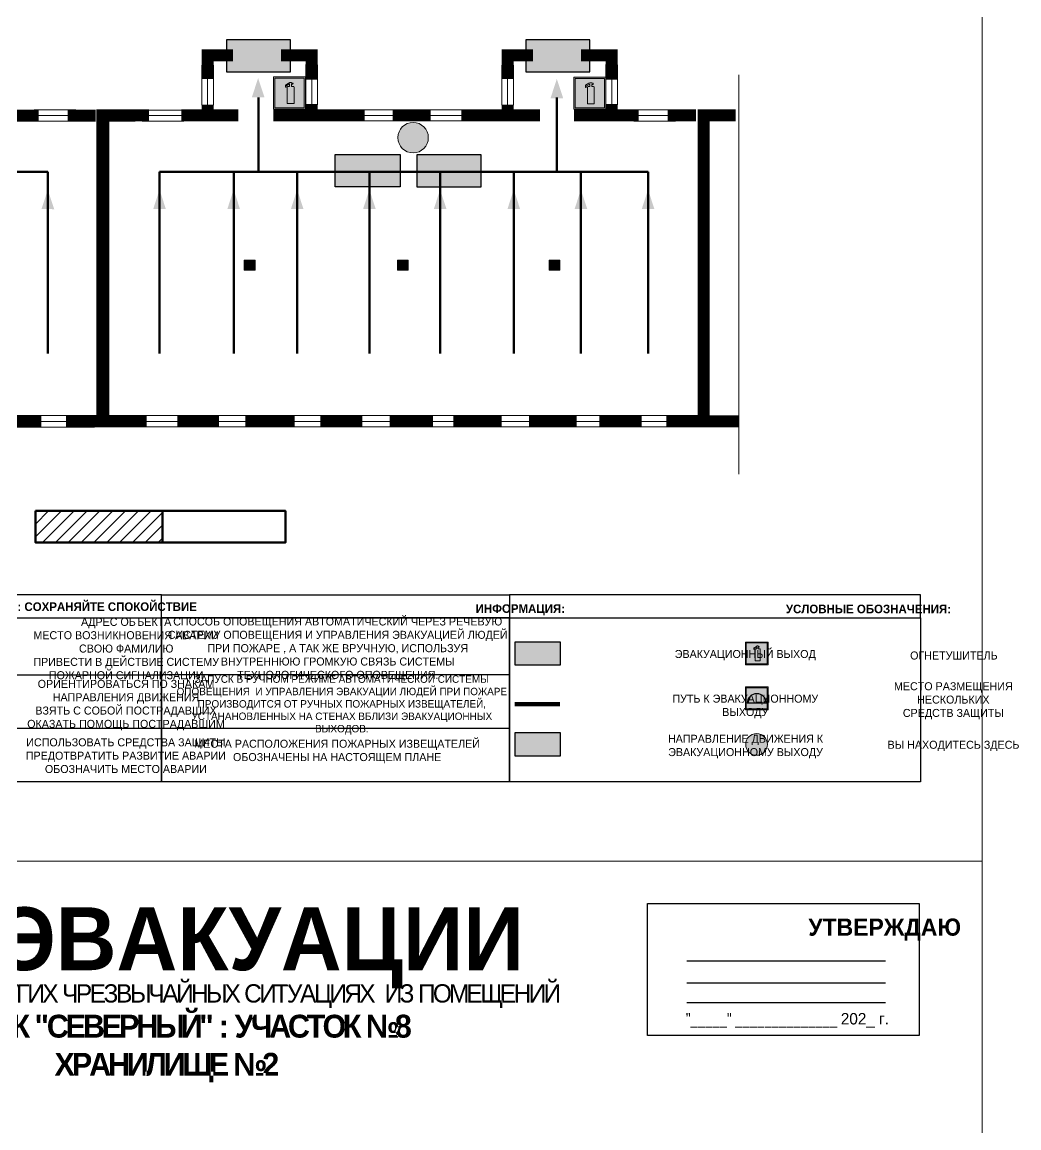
# Model space of a CAD drawing. Header units: millimetres. Extents: x 13114 to 67229, y 22859 to 38520.
# Drawn here: x 17982.2 to 18330.9, y 35460.9 to 35847.8 of the extents above; entities that cross this region are included whole.
import ezdxf

# ---------------------------------------------------------------- set-up
doc = ezdxf.new("R2010")
doc.units = ezdxf.units.MM
doc.layers.add('План_Штампы', color=7, linetype='Continuous')
doc.styles.add('обычный', font='arial.ttf')

# ---------------------------------------------------------------- blocks, each defined once
blk = doc.blocks.new('A$C1E1F2D43')
at = {"true_color": 0xffffff}
blk.add_hatch(color=7, dxfattribs=at).paths.add_polyline_path([(8, 0), (0, 0), (0, -8), (8, -8)])
h = blk.add_hatch(color=242)
h.paths.add_polyline_path([(0.32, -0.32), (0.32, -7.68), (7.68, -7.68), (7.68, -0.32)])
h.paths.add_polyline_path([(7.35, -5.71), (0.65, -5.71, -1)], flags=16)
at = {"color": 242, "lineweight": 5}
for p, q in [((0, 0), (8, 0)), ((0, -8), (0, 0)), ((0, 0), (8, 0)), ((8, -8), (8, 0)), ((0, -8), (8, -8))]:
    blk.add_line(p, q, dxfattribs=at)
at = {"color": 242}
blk.add_line((7.35, -5.71), (0.65, -5.71), dxfattribs=at)
at = {"color": 242, "lineweight": 5}
blk.add_lwpolyline([(0.32, -0.32), (7.68, -0.32), (7.68, -7.68), (0.32, -7.68)], close=True, dxfattribs=at)
at = {"color": 242}
blk.add_arc((4, -5.71), 3.35, 0, 180, dxfattribs=at)
blk = doc.blocks.new('A$C32E8229D')
at = {"true_color": 0xffffff}
blk.add_hatch(color=7, dxfattribs=at).paths.add_polyline_path([(0, 0), (0, -8), (16, -8), (16, 0)])
h = blk.add_hatch(color=126)
h.paths.add_polyline_path([(0.2, -0.2), (15.8, -0.2), (15.8, -7.8), (0.2, -7.8)])
h.paths.add_polyline_path([(13.49, -2.05), (12.08, -2.05), (11.37, -2.63, 0.162397), (11.29, -2.84), (11.29, -3.63), (10.35, -3.63), (10.35, -4.05), (11.68, -4.05), (11.68, -3.48), (12.26, -4.28), (11.29, -5.1), (11.29, -6.78), (11.85, -6.78), (11.85, -5.44), (12.8, -4.64), (12.8, -5.94), (14.46, -5.94), (14.46, -5.39), (13.45, -5.39), (13.45, -3.97), (12.46, -2.59), (13.15, -2.59), (13.69, -3.34), (14.18, -3)], flags=16)
h.paths.add_polyline_path([(10.74, -1.82, 1), (11.8, -1.82, 1)], flags=16)
h.paths.add_polyline_path([(9.39, -3.59), (5.99, -3.59), (6.56, -3.03), (5.91, -3.03), (5.1, -3.83), (5.91, -4.64), (6.56, -4.64), (5.99, -4.09), (9.39, -4.09)], flags=16)
h.paths.add_polyline_path([(4.29, -1.08), (1.72, -1.08), (1.72, -6.6), (4.29, -6.6)], flags=16)
at = {"color": 126}
blk.add_lwpolyline([(16, -8), (0, -8), (0, 0), (16, 0)], close=True, dxfattribs=at)
blk = doc.blocks.new('A$C7B8C2D5B')
at = {"lineweight": 0}
h = blk.add_hatch(color=5, dxfattribs=at)
h.dxf.hatch_style = 1
h.paths.add_polyline_path([(1.4, -3.02, 1), (-2.11, -3.02, 1)])
at = {"color": 5, "lineweight": 0}
blk.add_circle((-0.36, -3.02), 1.75, dxfattribs=at)
blk = doc.blocks.new('A$C7B4425F7')
at = {"true_color": 0xffffff}
blk.add_hatch(color=7, dxfattribs=at).paths.add_polyline_path([(0, 0), (-16, 0), (-16, -8), (0, -8)])
h = blk.add_hatch(color=126)
h.paths.add_polyline_path([(-0.2, -0.2), (-15.8, -0.2), (-15.8, -7.8), (-0.2, -7.8)])
h.paths.add_polyline_path([(-11.76, -2.03), (-11.76, -3.66), (-11.17, -3.66, -0.568275), (-11.17, -6.18), (-12.58, -6.18), (-12.58, -2.03)], flags=16)
h.paths.add_polyline_path([(-13.33, -4.12, -0.495768), (-13.59, -6.18), (-15.03, -6.18), (-15.03, -2.03), (-13.59, -2.03, -0.487973)], flags=16)
h.paths.add_polyline_path([(-10.25, -2.03), (-9.48, -2.03), (-9.48, -6.18), (-10.25, -6.18)], flags=16)
h.paths.add_polyline_path([(-13.84, -3.69), (-14.24, -3.69), (-14.24, -3.03), (-13.9, -3.03, -0.692621)], flags=0)
h.paths.add_polyline_path([(-9.15, -2.03), (-8.4, -2.03), (-8.04, -3.07), (-7.68, -2.03), (-6.93, -2.03), (-7.64, -4.1), (-6.93, -6.18), (-7.68, -6.18), (-8.04, -5.14), (-8.4, -6.18), (-9.15, -6.18), (-8.44, -4.1)], flags=16)
h.paths.add_polyline_path([(-11.76, -4.46), (-11.42, -4.46, -0.692621), (-11.36, -5.12), (-11.76, -5.12)], flags=0)
h.paths.add_polyline_path([(-13.9, -5.2), (-14.24, -5.2), (-14.24, -4.55), (-13.84, -4.55, -0.708038)], flags=0)
edge = h.paths.add_edge_path(flags=16)
edge.add_ellipse((-5.51, -4.08), major_axis=(0, 2.05), ratio=0.586184, start_angle=0, end_angle=360)
edge = h.paths.add_edge_path(flags=0)
edge.add_ellipse((-5.51, -4.08), major_axis=(0, 1.14), ratio=0.454828, start_angle=0, end_angle=360)
h.paths.add_polyline_path([(-4.13, -4.96, 0.377264), (-3.48, -4.52, 0.0555), (-3.16, -2.03), (-1.66, -2.03), (-1.66, -4.96), (-0.96, -4.96), (-0.96, -7.01), (-1.75, -7.01), (-1.75, -6.18), (-3.3, -6.18), (-3.3, -7.02), (-4.13, -7.02)], flags=16)
h.paths.add_polyline_path([(-2.73, -2.91), (-2.28, -2.91), (-2.28, -4.96), (-3.05, -4.96, 0.079136)], flags=0)
at = {"color": 126}
blk.add_lwpolyline([(-16, -8), (0, -8), (0, 0), (-16, 0)], close=True, dxfattribs=at)
blk = doc.blocks.new('A$C3AD82952')
at = {"true_color": 0xf5f5ff}
h = blk.add_hatch(color=7, dxfattribs=at)
h.dxf.hatch_style = 1
h.paths.add_polyline_path([(8.21, 8.73, 0.414214), (7.89, 9.05), (7.22, 9.05), (7.22, 9.92), (7.59, 9.92, 1), (7.57, 10.36), (7.22, 10.36), (7.22, 10.6), (6.43, 10.6), (6.43, 10.36), (6.01, 10.36), (4.74, 9.59), (4.74, 8.69), (4.98, 8.73), (4.98, 9.26), (6.12, 9.91), (6.43, 9.91), (6.43, 9.05), (5.76, 9.05, 0.414214), (5.44, 8.73), (5.44, 2.2), (8.21, 2.2)], flags=0)
h.paths.add_polyline_path([(12.8, 12.8), (0, 12.8), (0, 0), (12.8, 0)])
h.paths.add_polyline_path([(0.51, 12.29), (12.29, 12.29), (12.29, 0.51), (0.51, 0.51)], flags=16)
h.paths.add_polyline_path([(4.74, 9.59), (6.01, 10.36), (6.43, 10.36), (6.43, 10.6), (7.22, 10.6), (7.22, 10.36), (7.59, 10.36, -0.94586), (7.59, 9.92), (7.22, 9.92), (7.22, 9.05), (7.89, 9.05, -0.414214), (8.21, 8.73), (8.21, 2.2), (5.44, 2.2), (5.44, 8.73, -0.414214), (5.76, 9.05), (6.43, 9.05), (6.43, 9.91), (6.12, 9.91), (4.98, 9.26), (4.98, 8.73), (4.74, 8.69)], flags=0)
h = blk.add_hatch(color=242)
h.dxf.hatch_style = 1
h.paths.add_polyline_path([(12.29, 12.29), (0.51, 12.29), (0.51, 0.51), (12.29, 0.51)])
h.paths.add_polyline_path([(4.74, 8.69), (4.74, 9.59), (6.01, 10.36), (6.43, 10.36), (6.43, 10.6), (7.22, 10.6), (7.22, 10.36), (7.59, 10.36, -0.94586), (7.59, 9.92), (7.22, 9.92), (7.22, 9.05), (7.89, 9.05, -0.414214), (8.21, 8.73), (8.21, 2.2), (5.44, 2.2), (5.44, 8.73, -0.414214), (5.76, 9.05), (6.43, 9.05), (6.43, 9.91), (6.12, 9.91), (4.98, 9.26), (4.98, 8.73)], flags=16)
h = blk.add_hatch(color=7, dxfattribs=at)
h.dxf.hatch_style = 1
h.paths.add_polyline_path([(8.21, 8.73, 0.414214), (7.89, 9.05), (7.22, 9.05), (7.22, 9.92), (7.59, 9.92, 1), (7.57, 10.36), (7.22, 10.36), (7.22, 10.6), (6.43, 10.6), (6.43, 10.36), (6.01, 10.36), (4.74, 9.59), (4.74, 8.69), (4.98, 8.73), (4.98, 9.26), (6.12, 9.91), (6.43, 9.91), (6.43, 9.05), (5.76, 9.05, 0.414214), (5.44, 8.73), (5.44, 2.2), (8.21, 2.2)])
at = {"color": 242, "lineweight": 5}
for p, q in [((0, 0), (0, 12.8)), ((0, 12.8), (12.8, 12.8)), ((6.01, 10.36), (4.74, 9.59)), ((4.74, 9.59), (4.74, 8.69)), ((4.98, 9.26), (6.12, 9.91)), ((4.98, 8.73), (4.98, 9.26)), ((5.76, 9.05), (6.43, 9.05)), ((6.01, 10.36), (6.43, 10.36)), ((6.12, 9.91), (6.43, 9.91)), ((7.22, 10.6), (6.43, 10.6)), ((6.43, 10.6), (6.43, 10.36)), ((6.43, 9.91), (6.43, 9.05)), ((7.22, 10.36), (7.22, 10.6)), ((7.59, 10.36), (7.22, 10.36)), ((7.22, 9.05), (7.22, 9.92)), ((7.59, 9.92), (7.22, 9.92)), ((7.89, 9.05), (7.22, 9.05)), ((12.8, 0), (12.8, 12.8)), ((4.74, 8.69), (4.98, 8.73)), ((5.44, 2.2), (5.44, 8.73)), ((8.21, 2.2), (8.21, 8.73)), ((0, 0), (12.8, 0)), ((5.44, 2.2), (8.21, 2.2))]:
    blk.add_line(p, q, dxfattribs=at)
blk.add_lwpolyline([(0.51, 12.29), (12.29, 12.29), (12.29, 0.51), (0.51, 0.51)], close=True, dxfattribs=at)
for centre, radius, start, end in [((5.76, 8.73), 0.32, 90, 180), ((7.58, 10.14), 0.223, 273.1875, 86.8125), ((7.89, 8.73), 0.32, 0, 90)]:
    blk.add_arc(centre, radius, start, end, dxfattribs=at)

msp = doc.modelspace()

# ---------------------------------------------------------------- hatches: boundary and pattern name
at = {"lineweight": 0}
h = msp.add_hatch(color=256, dxfattribs=at)
h.dxf.hatch_style = 1
h.paths.add_polyline_path([(18063.64, 35760.97), (18063.64, 35764.48), (18059.89, 35764.48), (18059.89, 35760.97)])
h = msp.add_hatch(color=256, dxfattribs=at)
h.dxf.hatch_style = 1
h.paths.add_polyline_path([(18117.26, 35760.97), (18117.26, 35764.48), (18113.51, 35764.48), (18113.51, 35760.97)])
h = msp.add_hatch(color=256, dxfattribs=at)
h.dxf.hatch_style = 1
h.paths.add_polyline_path([(18170.29, 35760.97), (18170.29, 35764.48), (18166.55, 35764.48), (18166.55, 35760.97)])
h = msp.add_hatch()
h.set_pattern_fill('ANSI31', color=256)
h.set_pattern_definition([(45, (-11292.7226, 24106.1653), (-2.24506403, 2.24506403), [])])
h.paths.add_polyline_path([(18031.32, 35665.67), (18031.32, 35676.74), (17986.85, 35676.74), (17986.85, 35665.67)])

# ---------------------------------------------------------------- linework, layer by layer
at = {"color": 5, "lineweight": 0}
for points in [[(17718.06, 35554.27), (18318.06, 35554.27), (18318.06, 35949.27), (17718.06, 35949.27)], [(17718.06, 35159.27), (18318.06, 35159.27), (18318.06, 35554.27), (17718.06, 35554.27)]]:
    msp.add_lwpolyline(points, close=True, dxfattribs=at)
at = {"lineweight": 100, "const_width": 4.2}
for points in [[(18047.07, 35827.8), (18047.07, 35836.13), (18055.99, 35836.13)], [(18072.75, 35836.13), (18083.52, 35836.13), (18083.52, 35827.6)], [(18152.02, 35827.8), (18152.02, 35836.13), (18160.94, 35836.13)], [(18177.7, 35836.13), (18188.47, 35836.13), (18188.47, 35827.6)], [(18047.07, 35815.1), (18047.07, 35818.93)], [(18083.52, 35819.13), (18083.52, 35815.1)], [(18152.02, 35815.1), (18152.02, 35818.93)], [(18188.47, 35819.13), (18188.47, 35815.1)], [(17987.92, 35815.07), (17965.19, 35815.07)], [(18007.89, 35815.07), (17998.05, 35815.07)], [(18026.5, 35815.1), (18008.08, 35815.1)], [(18021.81, 35815.07), (18008.54, 35815.07)], [(18057.78, 35815.1), (18037.87, 35815.1)], [(18102.03, 35815.1), (18070.1, 35815.1)], [(18125.1, 35815.1), (18111.82, 35815.1)], [(18163.34, 35815.1), (18135.84, 35815.1)], [(18197.92, 35815.1), (18175.19, 35815.1)], [(18217.89, 35815.1), (18208.05, 35815.1)], [(18231.81, 35815.1), (18218.54, 35815.1)], [(17974.14, 35708.06), (17988.94, 35708.06)], [(17997.57, 35708.06), (18008.33, 35708.06)], [(18008.05, 35708.1), (18025.73, 35708.1)], [(18008.55, 35708.06), (18022.95, 35708.06)], [(18036.51, 35708.1), (18051, 35708.1)], [(18060.24, 35708.1), (18077.5, 35708.1)], [(18086.44, 35708.1), (18101.24, 35708.1)], [(18110.79, 35708.1), (18125.89, 35708.1)], [(18132.98, 35708.1), (18149.93, 35708.1)], [(18159.49, 35708.1), (18176.13, 35708.1)], [(18184.15, 35708.1), (18198.94, 35708.1)], [(18207.57, 35708.1), (18218.33, 35708.1)], [(18217.3, 35708.1), (18232.95, 35708.1)]]:
    msp.add_lwpolyline(points, dxfattribs=at)
at = {"lineweight": 0}
for points in [[(18045.06, 35818.73), (18045.06, 35832.75)], [(18047.07, 35818.93), (18047.07, 35832.95)], [(18049.11, 35818.66), (18049.11, 35832.67)], [(18081.47, 35818.89), (18081.47, 35832.91)], [(18083.48, 35819.09), (18083.48, 35833.11)], [(18085.52, 35818.81), (18085.52, 35832.83)], [(18150.01, 35818.73), (18150.01, 35832.75)], [(18152.02, 35818.93), (18152.02, 35832.95)], [(18154.06, 35818.66), (18154.06, 35832.67)], [(18186.42, 35818.89), (18186.42, 35832.91)], [(18188.43, 35819.09), (18188.43, 35833.11)], [(18190.47, 35818.81), (18190.47, 35832.83)], [(18232.95, 35689.65), (18232.95, 35829.29)], [(17986.39, 35817.04), (18001.01, 35817.04)], [(17986.58, 35815.06), (18001.2, 35815.06)], [(18024.36, 35817.01), (18038.98, 35817.01)], [(18024.55, 35815.03), (18039.16, 35815.03)], [(18099.6, 35817.1), (18114.22, 35817.1)], [(18099.79, 35815.12), (18114.4, 35815.12)], [(18123.74, 35817.12), (18138.36, 35817.12)], [(18123.93, 35815.14), (18138.55, 35815.14)], [(18196.39, 35817.08), (18211.01, 35817.08)], [(18196.58, 35815.1), (18211.2, 35815.1)], [(17986.15, 35813.11), (18000.77, 35813.11)], [(18024.12, 35813.08), (18038.74, 35813.08)], [(18099.36, 35813.17), (18113.98, 35813.17)], [(18123.5, 35813.19), (18138.12, 35813.19)], [(18196.15, 35813.15), (18210.77, 35813.15)], [(17799.55, 35710.13), (18008.46, 35710.13)], [(17800.53, 35708.06), (18008.44, 35708.06)], [(18009.55, 35710.16), (18218.46, 35710.16)], [(18010.53, 35708.1), (18218.44, 35708.1)], [(18218.69, 35708.1), (18222.06, 35708.1)], [(18218.77, 35710.16), (18221.07, 35710.16)], [(17800.07, 35706.11), (18007.54, 35706.11)], [(18010.07, 35706.14), (18217.54, 35706.14)], [(18218.99, 35706.14), (18222.17, 35706.14)]]:
    msp.add_lwpolyline(points, dxfattribs=at)
at = {"color": 126, "lineweight": 100, "true_color": 0x008754}
for points in [[(18064.81, 35821.4), (18064.81, 35795.39), (18030.27, 35795.39)], [(18169.19, 35795.39), (18169.19, 35821.4)], [(17851.47, 35795.36), (17991.18, 35795.36)], [(17991.18, 35731.8), (17991.18, 35795.36)], [(18030.27, 35731.83), (18030.27, 35795.39)], [(18056.2, 35731.83), (18056.2, 35795.39)], [(18061.47, 35795.39), (18201.19, 35795.39)], [(18078.43, 35731.83), (18078.43, 35795.39)], [(18103.69, 35731.83), (18103.69, 35795.39)], [(18128.44, 35731.83), (18128.44, 35795.39)], [(18154.2, 35731.83), (18154.2, 35795.39)], [(18177.69, 35731.83), (18177.69, 35795.39)], [(18201.19, 35731.83), (18201.19, 35795.39)]]:
    msp.add_lwpolyline(points, dxfattribs=at)
at = {"lineweight": 0, "const_width": 4.2}
for points in [[(18010.18, 35708.1), (18010.18, 35815.1)], [(18010.63, 35708.06), (18010.63, 35815.07)], [(18220.63, 35708.1), (18220.63, 35815.1)]]:
    msp.add_lwpolyline(points, dxfattribs=at)
at = {"lineweight": 0}
for points in [[(18059.89, 35760.97), (18063.64, 35760.97), (18063.64, 35764.48), (18059.89, 35764.48)], [(18113.51, 35760.97), (18117.26, 35760.97), (18117.26, 35764.48), (18113.51, 35764.48)], [(18166.55, 35760.97), (18170.29, 35760.97), (18170.29, 35764.48), (18166.55, 35764.48)]]:
    msp.add_lwpolyline(points, close=True, dxfattribs=at)
at = {"lineweight": 100}
msp.add_lwpolyline([(17986.85, 35676.74), (18074.3, 35676.74), (18074.3, 35665.67), (17986.85, 35665.67)], close=True, dxfattribs=at)
msp.add_lwpolyline([(18031.32, 35665.67), (18031.32, 35676.74)], dxfattribs=at)
for points in [[(17887.19, 35639.39), (18030.95, 35639.39), (18030.95, 35647.44), (17887.19, 35647.44)], [(18030.95, 35647.44), (18152.67, 35647.44), (18152.67, 35581.99), (18030.95, 35581.99)], [(18030.95, 35647.44), (18152.67, 35647.44), (18152.67, 35639.39), (18030.95, 35639.39)], [(18152.67, 35639.39), (18296.44, 35639.39), (18296.44, 35647.44), (18152.67, 35647.44)], [(17887.19, 35639.39), (18030.95, 35639.39), (18030.95, 35581.99), (17887.19, 35581.99)], [(18030.95, 35639.39), (18152.67, 35639.39), (18152.67, 35619.39), (18030.95, 35619.39)], [(18152.67, 35639.39), (18296.44, 35639.39), (18296.44, 35581.99), (18152.67, 35581.99)], [(18152.67, 35619.39), (18030.95, 35619.39), (18030.95, 35600.82), (18152.67, 35600.82)], [(18201, 35539.43), (18296, 35539.43), (18296, 35493.23), (18201, 35493.23)]]:
    msp.add_lwpolyline(points, close=True)
for points in [[(17945.6, 35619.39), (17887.19, 35619.39), (18030.95, 35619.39)], [(17945.6, 35600.82), (17887.19, 35600.82), (18030.95, 35600.82)], [(18214.75, 35519.39), (18284.28, 35519.39)], [(18214.75, 35511.63), (18284.28, 35511.63)], [(18214.75, 35504.84), (18284.28, 35504.84)]]:
    msp.add_lwpolyline(points)
at = {"color": 126, "lineweight": 80, "true_color": 0x008754, "const_width": 1.5}
msp.add_lwpolyline([(18170.33, 35609.2), (18154.53, 35609.2)], dxfattribs=at)
at = {"layer": 'План_Штампы', "color": 126, "true_color": 0x008754}
for points in [[(18066.96, 35821.41), (18062.54, 35821.42), (18064.73, 35828.2)], [(18171.46, 35821.12), (18167.04, 35821.13), (18169.23, 35827.91)], [(17993.38, 35782.32), (17988.95, 35782.33), (17991.15, 35789.11)], [(18032.46, 35782.35), (18028.04, 35782.37), (18030.23, 35789.15)], [(18058.39, 35782.35), (18053.97, 35782.37), (18056.16, 35789.15)], [(18080.62, 35782.35), (18076.2, 35782.37), (18078.39, 35789.15)], [(18105.88, 35782.35), (18101.46, 35782.37), (18103.65, 35789.15)], [(18130.63, 35782.35), (18126.21, 35782.37), (18128.4, 35789.15)], [(18156.39, 35782.35), (18151.97, 35782.37), (18154.16, 35789.15)], [(18179.88, 35782.35), (18175.46, 35782.37), (18177.66, 35789.15)], [(18203.38, 35782.35), (18198.96, 35782.37), (18201.15, 35789.15)]]:
    msp.add_solid(points, dxfattribs=at)

# ---------------------------------------------------------------- block references
for name, p, xscale, yscale, zscale in [('A$C3AD82952', (18070.13, 35817.36), 0.875, 0.875, 0.875), ('A$C3AD82952', (18175.16, 35817.29), 0.875, 0.875, 0.875), ('A$C7B8C2D5B', (18120.04, 35816.54), 3.048387094587087, 3.048387094587087, 3.048387094587087), ('A$C3AD82952', (18235.19, 35622.91), 0.625, 0.625, 0.625), ('A$C7B8C2D5B', (18239.9, 35601.66), 2.177419353276491, 2.177419353276491, 2.177419353276491)]:
    msp.add_blockref(name, p, dxfattribs=dict(xscale=xscale, yscale=yscale, zscale=zscale))
at = {"color": 1}
msp.add_blockref('A$C1E1F2D43', (18235.19, 35615.19), dxfattribs=at)
at = {"layer": 'План_Штампы', "xscale": 1.4, "yscale": 1.4, "zscale": 1.4}
for p in [(18076.09, 35841.6), (18180.83, 35841.53)]:
    msp.add_blockref('A$C7B4425F7', p, dxfattribs=at)
at = {"layer": 'План_Штампы', "color": 126, "true_color": 0x008754, "xscale": 1.4175152427744, "yscale": 1.4175152427744, "zscale": 1.4175152427744, "rotation": 359.9978653237145}
msp.add_blockref('A$C32E8229D', (18091.7, 35801.42), dxfattribs=at)
at = {"layer": 'План_Штампы', "color": 126, "true_color": 0x008754, "xscale": -1.4, "yscale": 1.4, "zscale": 1.4}
msp.add_blockref('A$C32E8229D', (18142.71, 35801.28), dxfattribs=at)
at = {"layer": 'План_Штампы'}
msp.add_blockref('A$C7B4425F7', (18170.53, 35630.91), dxfattribs=at)
at = {"layer": 'План_Штампы', "color": 126, "true_color": 0x008754, "xscale": -1}
msp.add_blockref('A$C32E8229D', (18170.53, 35599.15), dxfattribs=at)

# ---------------------------------------------------------------- texts
at = {"lineweight": 0, "style": 'обычный'}
for s, insert, char_height, width, attachment_point in [('{\\fProxima Nova Rg|b1|i0|c204|p2;ДЕЙСТВИЯ ПРИ АВАРИИ: СОХРАНЯЙТЕ СПОКОЙСТВИЕ\\H1.6644x; }', (17986.8, 35642.84), 3, 175.1736, 5), ('{\\fProxima Nova Rg|b1|i0|c204|p2;ИНФОРМАЦИЯ:\\H1.1997x; }', (18156.47, 35642.17), 3, 175.1736, 5), ('{\\fProxima Nova Rg|b1|i0|c204|p2;УСЛОВНЫЕ ОБОЗНАЧЕНИЯ:\\H1.1997x; }', (18278.26, 35642.45), 3, 175.1736, 5), ('\\pi-8.4,l8.4,t8.4;{\\fProxima Nova Rg|b0|i0|c204|p2;АДРЕС ОБЪЕКТА\\PМЕСТО ВОЗНИКНОВЕНИЯ АВАРИИ\\PСВОЮ ФАМИЛИЮ\\PПРИВЕСТИ В ДЕЙСТВИЕ СИСТЕМУ \\PПОЖАРНОЙ СИГНАЛИЗАЦИИ}', (18018.58, 35628.22), 2.8, 126.6484, 5), ('{\\fProxima Nova Rg|b0|i0|c204|p2;СПОСОБ ОПОВЕЩЕНИЯ АВТОМАТИЧЕСКИЙ ЧЕРЕЗ РЕЧЕВУЮ СИСТЕМУ ОПОВЕЩЕНИЯ И УПРАВЛЕНИЯ ЭВАКУАЦИЕЙ ЛЮДЕЙ ПРИ ПОЖАРЕ , А ТАК ЖЕ ВРУЧНУЮ, ИСПОЛЬЗУЯ ВНУТРЕННЮЮ ГРОМКУЮ СВЯЗЬ СИСТЕМЫ ТЕХНОЛОГИЧЕСКОГО ОПОВЕЩЕНИЯ.}', (18092.58, 35628.35), 2.8, 118.5618, 5), ('\\pi-8.4,l8.4,t8.4;{\\fProxima Nova Rg|b0|i0|c204|p2;ЭВАКУАЦИОННЫЙ ВЫХОД\\H1.6404x; }', (18235.16, 35626.31), 2.8, 126.6484, 5), ('\\pi-8.4,l8.4,t8.4;{\\fProxima Nova Rg|b0|i0|c204|p2;ОГНЕТУШИТЕЛЬ\\H1.1997x; }', (18308.16, 35626.17), 2.8, 126.6484, 5), ('\\pi-8.4,l8.4,t8.4;{\\fProxima Nova Rg|b0|i0|c204|p2;ОРИЕНТИРОВАТЬСЯ ПО ЗНАКАМ \\PНАПРАВЛЕНИЯ ДВИЖЕНИЯ\\PВЗЯТЬ С СОБОЙ ПОСТРАДАВШИХ\\PОКАЗАТЬ ПОМОЩЬ ПОСТРАДАВШИМ}', (18018.51, 35608.86), 2.8, 126.6484, 5), ('{\\fProxima Nova Rg|b0|i0|c204|p2;\\P\\pt7.8;ЗАПУСК В РУЧНОМ РЕЖИМЕ АВТОМАТИЧЕСКОЙ СИСТЕМЫ ОПОВЕЩЕНИЯ  И УПРАВЛЕНИЯ ЭВАКУАЦИИ ЛЮДЕЙ ПРИ ПОЖАРЕ ПРОИЗВОДИТСЯ ОТ РУЧНЫХ ПОЖАРНЫХ ИЗВЕЩАТЕЛЕЙ, УСТАНАНОВЛЕННЫХ НА СТЕНАХ ВБЛИЗИ ЭВАКУАЦИОННЫХ ВЫХОДОВ. }', (18094.02, 35611.06), 2.6, 121.7868, 5), ('\\pi-8.4,l8.4,t8.4;{\\fProxima Nova Rg|b0|i0|c204|p2;МЕСТО РАЗМЕЩЕНИЯ \\PНЕСКОЛЬКИХ \\PСРЕДСТВ ЗАЩИТЫ}', (18307.96, 35610.36), 2.8, 126.6484, 5), ('\\pi-8.4,l8.4,t8.4;{\\fProxima Nova Rg|b0|i0|c204|p2;ПУТЬ К ЭВАКУАЦИОННОМУ \\PВЫХОДУ }', (18235.17, 35608.36), 2.8, 126.6484, 5), ('\\pi-8.4,l8.4,t8.4;{\\fProxima Nova Rg|b0|i0|c204|p2;НАПРАВЛЕНИЕ ДВИЖЕНИЯ К \\PЭВАКУАЦИОННОМУ ВЫХОДУ}', (18235.26, 35594.33), 2.8, 126.6484, 5), ('\\pi-8.4,l8.4,t8.4;{\\fProxima Nova Rg|b0|i0|c204|p2;ИСПОЛЬЗОВАТЬ СРЕДСТВА ЗАЩИТЫ \\PПРЕДОТВРАТИТЬ РАЗВИТИЕ АВАРИИ\\PОБОЗНАЧИТЬ МЕСТО АВАРИИ}', (18018.46, 35591.13), 2.8, 126.6484, 5), ('\\pt8.4;{\\fProxima Nova Rg|b0|i0|c204|p2;\\PМЕСТА РАСПОЛОЖЕНИЯ ПОЖАРНЫХ ИЗВЕЩАТЕЛЕЙ ОБОЗНАЧЕНЫ НА НАСТОЯЩЕМ ПЛАНЕ}', (18092.38, 35594.92), 2.8, 118.5618, 5), ('\\pi-8.4,l8.4,t8.4;{\\fProxima Nova Rg|b0|i0|c204|p2;ВЫ НАХОДИТЕСЬ ЗДЕСЬ\\H1.1997x; }', (18308.02, 35594.56), 2.8, 126.6484, 5), ('{\\fProxima Nova Rg|b1|i0|c204|p2;ПЛАН ЭВАКУАЦИИ}', (17880.56, 35538.1), 22, 493.8901, 1), ('\\pi-18,l18,t18;{\\fProxima Nova Rg|b1|i0|c204|p2;УТВЕРЖДАЮ\\H1.1997x; }', (18283.94, 35530.31), 6, 126.6484, 5), ('{\\fArial Narrow|b0|i0|c204|p34;"_____" ______________ \\fProxima Nova Rg|b0|i0|c204|p2;202_ г. }', (18249.9, 35498.55), 4, 78.6503, 5)]:
    msp.add_mtext(s, dxfattribs=dict(at, insert=insert, char_height=char_height, width=width, attachment_point=attachment_point))
at = {"color": 0, "lineweight": 0, "insert": (18032.36, 35504.7), "char_height": 8, "width": 449.2158, "attachment_point": 5, "style": 'обычный'}
msp.add_mtext('{\\fArial Black|b1|i0|c204|p34;\\H2x;\\T0.85;  \\fArial Narrow|b0|i0|c204|p34;\\H0.8x;\\W0.9;\\P\\fProxima Nova Rg|b0|i0|c204|p2;\\H0.5x;\\W1;\\C256;ПРИ ПОЖАРЕ  ИЛИ ДРУГИХ ЧРЕЗВЫЧАЙНЫХ СИТУАЦИЯХ  ИЗ ПОМЕЩЕНИЙ \\fProxima Nova Rg|b1|i0|c204|p2;\\H1.25x;\\PРУДНИК "СЕВЕРНЫЙ" : УЧАСТОК №8\\PХРАНИЛИЩЕ №2}', dxfattribs=at)

doc.saveas('drawing.dxf')
